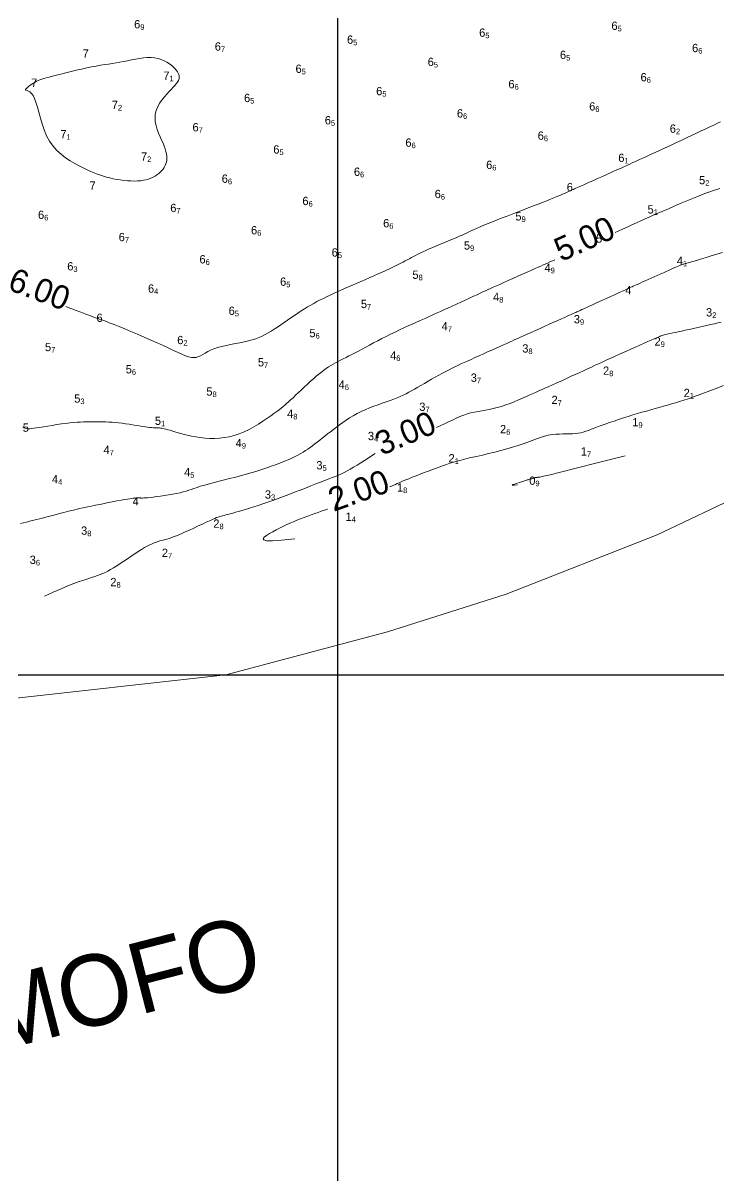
# Model space of a CAD drawing. Header units: millimetres. Extents: x 784883 to 785608, y 628235 to 628806.
# Drawn here: x 785273.4 to 785332.2, y 628357.7 to 628455.1 of the extents above; entities that cross this region are included whole.
import ezdxf
from ezdxf.enums import TextEntityAlignment as Align

# ---------------------------------------------------------------- set-up
doc = ezdxf.new("R2010")
doc.units = ezdxf.units.MM
for name, color, linetype in [('1_00', 1, 'Continuous'), ('2_00', 92, 'Continuous'), ('3_00', 92, 'Continuous'), ('4_00', 5, 'Continuous'), ('5_00', 252, 'Continuous'), ('6_00', 255, 'Continuous'), ('7_00', 255, 'Continuous'), ('Projection_Grid', 7, 'Continuous'), ('Topo_Ricanau_2023_dg2', 7, 'Continuous')]:
    doc.layers.add(name, color=color, linetype=linetype)
doc.layers.add('Soundings', color=7, linetype='Continuous', true_color=0x000000)

msp = doc.modelspace()

# ---------------------------------------------------------------- linework, layer by layer
at = {"layer": '1_00', "color": 1, "linetype": 'Continuous', "lineweight": 0, "true_color": 0xff0000, "flags": 128}
msp.add_lwpolyline([(785324.256, 628418.517), (785321.903, 628417.909), (785320.118, 628417.454), (785318.821, 628417.129), (785317.931, 628416.913), (785317.367, 628416.783), (785317.05, 628416.716), (785316.9, 628416.692), (785316.835, 628416.687), (785316.79, 628416.683), (785316.749, 628416.677), (785316.712, 628416.67), (785316.678, 628416.661), (785316.646, 628416.651), (785316.614, 628416.641), (785316.581, 628416.63), (785316.547, 628416.619), (785316.511, 628416.608), (785316.473, 628416.598), (785316.432, 628416.587), (785316.388, 628416.576), (785316.342, 628416.565), (785316.294, 628416.552), (785316.244, 628416.538), (785316.191, 628416.523), (785316.135, 628416.506), (785316.074, 628416.487), (785316.004, 628416.465), (785315.924, 628416.438), (785315.829, 628416.408), (785315.717, 628416.372), (785315.585, 628416.331), (785315.429, 628416.283), (785315.252, 628416.228), (785315.072, 628416.172), (785314.91, 628416.117), (785314.791, 628416.07), (785314.736, 628416.034), (785314.768, 628416.015), (785314.91, 628416.017), (785315.184, 628416.045)], dxfattribs=at)
at = {"layer": '2_00', "color": 92, "linetype": 'Continuous', "lineweight": 0, "true_color": 0x00c000, "flags": 128}
for points in [[(785332.581, 628424.445), (785332.106, 628424.263), (785331.64, 628424.084), (785331.187, 628423.911), (785330.754, 628423.749), (785330.343, 628423.598), (785329.953, 628423.46), (785329.58, 628423.331), (785329.221, 628423.211), (785328.871, 628423.099), (785328.528, 628422.992), (785328.187, 628422.889), (785327.846, 628422.79), (785327.5, 628422.692), (785327.15, 628422.594), (785326.794, 628422.495), (785326.432, 628422.395), (785326.064, 628422.292), (785325.688, 628422.186), (785325.306, 628422.075), (785324.916, 628421.958), (785324.518, 628421.835), (785324.117, 628421.707), (785323.719, 628421.576), (785323.327, 628421.445), (785322.947, 628421.314), (785322.585, 628421.187), (785322.246, 628421.064), (785321.934, 628420.949), (785321.653, 628420.842), (785321.399, 628420.745), (785321.165, 628420.657), (785320.944, 628420.58), (785320.732, 628420.515), (785320.52, 628420.461), (785320.304, 628420.419), (785320.076, 628420.391), (785319.832, 628420.375), (785319.573, 628420.367), (785319.299, 628420.364), (785319.012, 628420.36), (785318.715, 628420.35), (785318.409, 628420.329), (785318.095, 628420.294), (785317.776, 628420.238), (785317.452, 628420.159), (785317.12, 628420.059), (785316.778, 628419.942), (785316.42, 628419.812), (785316.043, 628419.672), (785315.644, 628419.525), (785315.219, 628419.377), (785314.764, 628419.23), (785314.279, 628419.088), (785313.77, 628418.951), (785313.248, 628418.82), (785312.724, 628418.694), (785312.208, 628418.574), (785311.71, 628418.46), (785311.241, 628418.351), (785310.81, 628418.249), (785310.426, 628418.152), (785310.081, 628418.059), (785309.767, 628417.968), (785309.474, 628417.876), (785309.193, 628417.783), (785308.913, 628417.685), (785308.627, 628417.581), (785308.323, 628417.468), (785307.997, 628417.346), (785307.654, 628417.217), (785307.303, 628417.084), (785306.952, 628416.95), (785306.612, 628416.818), (785306.29, 628416.693), (785305.997, 628416.576), (785305.74, 628416.471), (785305.526, 628416.38), (785305.344, 628416.301), (785305.181, 628416.228), (785305.024, 628416.158), (785304.859, 628416.087), (785304.673, 628416.009), (785304.453, 628415.922), (785304.4, 628415.902)], [(785299.13, 628414.006), (785299.105, 628413.996), (785298.863, 628413.909), (785298.607, 628413.818), (785298.336, 628413.724), (785298.054, 628413.625), (785297.763, 628413.522), (785297.465, 628413.415), (785297.161, 628413.304), (785296.856, 628413.188), (785296.55, 628413.067), (785296.246, 628412.942), (785295.944, 628412.812), (785295.647, 628412.677), (785295.354, 628412.538), (785295.065, 628412.395), (785294.783, 628412.247), (785294.506, 628412.096), (785294.237, 628411.941), (785293.984, 628411.784), (785293.785, 628411.634), (785293.688, 628411.501), (785293.739, 628411.398), (785293.986, 628411.334), (785294.474, 628411.32), (785295.252, 628411.368), (785296.365, 628411.487)]]:
    msp.add_lwpolyline(points, dxfattribs=at)
at = {"layer": '3_00', "color": 92, "linetype": 'Continuous', "lineweight": 0, "true_color": 0x00c000, "flags": 128}
for points in [[(785332.382, 628429.791), (785332.105, 628429.73), (785331.805, 628429.665), (785331.479, 628429.593), (785331.131, 628429.515), (785330.769, 628429.435), (785330.402, 628429.352), (785330.037, 628429.271), (785329.682, 628429.192), (785329.346, 628429.117), (785329.036, 628429.049), (785328.758, 628428.988), (785328.513, 628428.935), (785328.297, 628428.888), (785328.108, 628428.847), (785327.943, 628428.811), (785327.799, 628428.779), (785327.674, 628428.75), (785327.566, 628428.723), (785327.471, 628428.697), (785327.381, 628428.669), (785327.288, 628428.637), (785327.184, 628428.596), (785327.059, 628428.544), (785326.906, 628428.477), (785326.715, 628428.393), (785326.479, 628428.287), (785326.193, 628428.159), (785325.865, 628428.013), (785325.509, 628427.853), (785325.136, 628427.686), (785324.761, 628427.518), (785324.395, 628427.354), (785324.052, 628427.2), (785323.744, 628427.062), (785323.479, 628426.943), (785323.252, 628426.841), (785323.049, 628426.749), (785322.861, 628426.664), (785322.676, 628426.579), (785322.483, 628426.491), (785322.27, 628426.393), (785322.026, 628426.281), (785321.744, 628426.152), (785321.43, 628426.008), (785321.094, 628425.853), (785320.745, 628425.693), (785320.393, 628425.531), (785320.048, 628425.373), (785319.719, 628425.223), (785319.418, 628425.085), (785319.149, 628424.962), (785318.912, 628424.855), (785318.701, 628424.759), (785318.512, 628424.673), (785318.338, 628424.595), (785318.176, 628424.522), (785318.02, 628424.453), (785317.865, 628424.383), (785317.707, 628424.313), (785317.542, 628424.239), (785317.367, 628424.16), (785317.178, 628424.076), (785316.973, 628423.984), (785316.749, 628423.884), (785316.502, 628423.774), (785316.229, 628423.652), (785315.929, 628423.518), (785315.605, 628423.375), (785315.263, 628423.228), (785314.908, 628423.081), (785314.545, 628422.938), (785314.179, 628422.804), (785313.817, 628422.683), (785313.463, 628422.578), (785313.121, 628422.494), (785312.791, 628422.426), (785312.471, 628422.368), (785312.158, 628422.316), (785311.85, 628422.264), (785311.546, 628422.206), (785311.242, 628422.137), (785310.938, 628422.052), (785310.632, 628421.946), (785310.32, 628421.823), (785310.004, 628421.683), (785309.68, 628421.532), (785309.348, 628421.372), (785309.007, 628421.207), (785308.655, 628421.039), (785308.33, 628420.89)], [(785303.169, 628418.715), (785303.147, 628418.701), (785302.857, 628418.517), (785302.554, 628418.321), (785302.245, 628418.119), (785301.936, 628417.917), (785301.63, 628417.721), (785301.335, 628417.537), (785301.054, 628417.37), (785300.793, 628417.225), (785300.544, 628417.097), (785300.302, 628416.982), (785300.057, 628416.875), (785299.803, 628416.772), (785299.532, 628416.665), (785299.236, 628416.552), (785298.909, 628416.426), (785298.544, 628416.284), (785298.146, 628416.127), (785297.721, 628415.96), (785297.275, 628415.785), (785296.814, 628415.605), (785296.346, 628415.423), (785295.875, 628415.243), (785295.409, 628415.069), (785294.953, 628414.902), (785294.51, 628414.743), (785294.08, 628414.593), (785293.667, 628414.452), (785293.271, 628414.32), (785292.895, 628414.198), (785292.541, 628414.085), (785292.209, 628413.983), (785291.902, 628413.89), (785291.62, 628413.808), (785291.361, 628413.734), (785291.125, 628413.669), (785290.912, 628413.611), (785290.72, 628413.56), (785290.55, 628413.516), (785290.401, 628413.478), (785290.27, 628413.445), (785290.15, 628413.412), (785290.032, 628413.378), (785289.908, 628413.336), (785289.769, 628413.284), (785289.605, 628413.218), (785289.409, 628413.133), (785289.17, 628413.026), (785288.885, 628412.894), (785288.56, 628412.743), (785288.208, 628412.579), (785287.841, 628412.408), (785287.471, 628412.236), (785287.108, 628412.071), (785286.765, 628411.92), (785286.455, 628411.787), (785286.184, 628411.679), (785285.951, 628411.593), (785285.748, 628411.525), (785285.57, 628411.471), (785285.411, 628411.427), (785285.263, 628411.389), (785285.121, 628411.353), (785284.978, 628411.315), (785284.828, 628411.271), (785284.67, 628411.219), (785284.501, 628411.155), (785284.319, 628411.079), (785284.121, 628410.987), (785283.906, 628410.878), (785283.672, 628410.748), (785283.417, 628410.596), (785283.14, 628410.421), (785282.846, 628410.227), (785282.541, 628410.021), (785282.231, 628409.81), (785281.921, 628409.599), (785281.619, 628409.396), (785281.331, 628409.205), (785281.061, 628409.035), (785280.815, 628408.889), (785280.587, 628408.765), (785280.37, 628408.658), (785280.156, 628408.564), (785279.939, 628408.478), (785279.712, 628408.396), (785279.466, 628408.313), (785279.195, 628408.225), (785278.892, 628408.127), (785278.548, 628408.013), (785278.158, 628407.876), (785277.712, 628407.712), (785277.203, 628407.512), (785276.625, 628407.272), (785275.969, 628406.985), (785275.228, 628406.644)]]:
    msp.add_lwpolyline(points, dxfattribs=at)
at = {"layer": '4_00', "color": 5, "linetype": 'Continuous', "lineweight": 0, "true_color": 0x1b0fee, "flags": 128}
msp.add_lwpolyline([(785332.481, 628435.671), (785331.997, 628435.535), (785331.535, 628435.4), (785331.104, 628435.27), (785330.715, 628435.15), (785330.379, 628435.047), (785330.104, 628434.962), (785329.885, 628434.895), (785329.715, 628434.844), (785329.585, 628434.806), (785329.489, 628434.779), (785329.418, 628434.76), (785329.366, 628434.746), (785329.324, 628434.736), (785329.285, 628434.727), (785329.245, 628434.717), (785329.2, 628434.704), (785329.145, 628434.687), (785329.078, 628434.663), (785328.993, 628434.63), (785328.887, 628434.588), (785328.756, 628434.533), (785328.598, 628434.465), (785328.413, 628434.385), (785328.207, 628434.294), (785327.982, 628434.195), (785327.743, 628434.088), (785327.493, 628433.977), (785327.236, 628433.862), (785326.975, 628433.745), (785326.714, 628433.628), (785326.457, 628433.513), (785326.207, 628433.401), (785325.968, 628433.295), (785325.744, 628433.194), (785325.539, 628433.102), (785325.355, 628433.02), (785325.198, 628432.95), (785325.068, 628432.891), (785324.956, 628432.841), (785324.851, 628432.794), (785324.743, 628432.744), (785324.619, 628432.688), (785324.47, 628432.62), (785324.284, 628432.535), (785324.049, 628432.427), (785323.759, 628432.295), (785323.424, 628432.141), (785323.057, 628431.974), (785322.674, 628431.798), (785322.288, 628431.622), (785321.913, 628431.451), (785321.564, 628431.291), (785321.254, 628431.15), (785320.994, 628431.031), (785320.781, 628430.935), (785320.608, 628430.856), (785320.468, 628430.793), (785320.354, 628430.741), (785320.259, 628430.699), (785320.176, 628430.661), (785320.098, 628430.626), (785320.018, 628430.591), (785319.93, 628430.552), (785319.828, 628430.506), (785319.706, 628430.452), (785319.558, 628430.385), (785319.378, 628430.305), (785319.16, 628430.207), (785318.897, 628430.09), (785318.587, 628429.951), (785318.239, 628429.795), (785317.863, 628429.627), (785317.472, 628429.452), (785317.078, 628429.276), (785316.691, 628429.102), (785316.324, 628428.938), (785315.989, 628428.787), (785315.693, 628428.653), (785315.43, 628428.535), (785315.191, 628428.426), (785314.965, 628428.324), (785314.743, 628428.223), (785314.514, 628428.12), (785314.27, 628428.009), (785314, 628427.887), (785313.698, 628427.751), (785313.368, 628427.602), (785313.018, 628427.445), (785312.656, 628427.282), (785312.291, 628427.118), (785311.93, 628426.956), (785311.58, 628426.8), (785311.251, 628426.652), (785310.947, 628426.516), (785310.666, 628426.389), (785310.401, 628426.268), (785310.147, 628426.149), (785309.897, 628426.03), (785309.648, 628425.907), (785309.392, 628425.778), (785309.123, 628425.637), (785308.839, 628425.484), (785308.542, 628425.321), (785308.236, 628425.15), (785307.927, 628424.976), (785307.618, 628424.8), (785307.315, 628424.626), (785307.023, 628424.458), (785306.745, 628424.298), (785306.484, 628424.149), (785306.238, 628424.01), (785306, 628423.879), (785305.764, 628423.756), (785305.525, 628423.637), (785305.277, 628423.523), (785305.014, 628423.41), (785304.731, 628423.298), (785304.424, 628423.184), (785304.096, 628423.069), (785303.752, 628422.949), (785303.396, 628422.824), (785303.035, 628422.693), (785302.673, 628422.554), (785302.315, 628422.405), (785301.966, 628422.246), (785301.631, 628422.076), (785301.309, 628421.897), (785300.999, 628421.709), (785300.702, 628421.516), (785300.417, 628421.319), (785300.143, 628421.121), (785299.879, 628420.923), (785299.624, 628420.728), (785299.379, 628420.537), (785299.142, 628420.351), (785298.913, 628420.171), (785298.691, 628419.996), (785298.476, 628419.827), (785298.267, 628419.665), (785298.064, 628419.508), (785297.867, 628419.359), (785297.673, 628419.217), (785297.48, 628419.08), (785297.284, 628418.948), (785297.08, 628418.819), (785296.866, 628418.692), (785296.636, 628418.566), (785296.386, 628418.439), (785296.114, 628418.31), (785295.816, 628418.178), (785295.496, 628418.044), (785295.159, 628417.91), (785294.811, 628417.778), (785294.458, 628417.648), (785294.103, 628417.523), (785293.753, 628417.404), (785293.413, 628417.292), (785293.087, 628417.19), (785292.773, 628417.095), (785292.468, 628417.007), (785292.169, 628416.924), (785291.871, 628416.844), (785291.573, 628416.766), (785291.27, 628416.689), (785290.96, 628416.611), (785290.641, 628416.532), (785290.315, 628416.451), (785289.989, 628416.368), (785289.665, 628416.286), (785289.35, 628416.203), (785289.047, 628416.12), (785288.761, 628416.039), (785288.498, 628415.96), (785288.259, 628415.882), (785288.039, 628415.807), (785287.83, 628415.734), (785287.625, 628415.662), (785287.414, 628415.593), (785287.192, 628415.525), (785286.95, 628415.458), (785286.679, 628415.393), (785286.376, 628415.329), (785286.048, 628415.268), (785285.706, 628415.21), (785285.359, 628415.155), (785285.018, 628415.105), (785284.694, 628415.061), (785284.398, 628415.024), (785284.139, 628414.993), (785283.925, 628414.971), (785283.754, 628414.955), (785283.619, 628414.946), (785283.515, 628414.941), (785283.436, 628414.94), (785283.375, 628414.941), (785283.329, 628414.944), (785283.289, 628414.947), (785283.252, 628414.95), (785283.216, 628414.952), (785283.179, 628414.953), (785283.141, 628414.953), (785283.1, 628414.952), (785283.055, 628414.95), (785283.006, 628414.948), (785282.951, 628414.944), (785282.888, 628414.94), (785282.812, 628414.933), (785282.715, 628414.922), (785282.592, 628414.906), (785282.436, 628414.883), (785282.239, 628414.851), (785281.996, 628414.809), (785281.699, 628414.756), (785281.345, 628414.69), (785280.943, 628414.614), (785280.502, 628414.527), (785280.034, 628414.434), (785279.55, 628414.335), (785279.06, 628414.232), (785278.576, 628414.128), (785278.109, 628414.023), (785277.667, 628413.92), (785277.251, 628413.82), (785276.857, 628413.721), (785276.483, 628413.626), (785276.128, 628413.533), (785275.787, 628413.442), (785275.46, 628413.355), (785275.143, 628413.272), (785274.834, 628413.191), (785274.535, 628413.115), (785274.246, 628413.042), (785273.967, 628412.973), (785273.701, 628412.908), (785273.447, 628412.847), (785273.207, 628412.791)], dxfattribs=at)
at = {"layer": '5_00', "color": 252, "linetype": 'Continuous', "lineweight": 0, "true_color": 0x8e919d, "flags": 128}
for points in [[(785332.267, 628441.085), (785332.002, 628441.005), (785331.722, 628440.917), (785331.418, 628440.815), (785331.083, 628440.695), (785330.71, 628440.552), (785330.309, 628440.392), (785329.892, 628440.221), (785329.472, 628440.044), (785329.059, 628439.868), (785328.667, 628439.699), (785328.307, 628439.544), (785327.992, 628439.407), (785327.73, 628439.295), (785327.519, 628439.205), (785327.35, 628439.134), (785327.218, 628439.079), (785327.115, 628439.037), (785327.035, 628439.005), (785326.971, 628438.979), (785326.915, 628438.957), (785326.862, 628438.935), (785326.802, 628438.91), (785326.729, 628438.878), (785326.635, 628438.836), (785326.512, 628438.78), (785326.353, 628438.708), (785326.148, 628438.614), (785325.892, 628438.497), (785325.579, 628438.353), (785325.222, 628438.189), (785324.837, 628438.012), (785324.438, 628437.829), (785324.043, 628437.647), (785323.666, 628437.474), (785323.437, 628437.369)], [(785318.327, 628435.076), (785318.141, 628434.993), (785317.903, 628434.886), (785317.699, 628434.795), (785317.513, 628434.712), (785317.332, 628434.63), (785317.139, 628434.544), (785316.92, 628434.445), (785316.66, 628434.328), (785316.347, 628434.188), (785315.991, 628434.028), (785315.605, 628433.855), (785315.202, 628433.674), (785314.795, 628433.491), (785314.398, 628433.313), (785314.023, 628433.145), (785313.684, 628432.993), (785313.39, 628432.861), (785313.134, 628432.746), (785312.904, 628432.643), (785312.689, 628432.546), (785312.479, 628432.451), (785312.261, 628432.352), (785312.024, 628432.244), (785311.758, 628432.122), (785311.454, 628431.983), (785311.118, 628431.829), (785310.76, 628431.665), (785310.389, 628431.495), (785310.015, 628431.324), (785309.646, 628431.155), (785309.293, 628430.993), (785308.965, 628430.843), (785308.667, 628430.707), (785308.396, 628430.584), (785308.144, 628430.47), (785307.902, 628430.361), (785307.664, 628430.254), (785307.422, 628430.146), (785307.167, 628430.032), (785306.893, 628429.909), (785306.593, 628429.775), (785306.271, 628429.63), (785305.929, 628429.475), (785305.573, 628429.312), (785305.206, 628429.142), (785304.834, 628428.966), (785304.46, 628428.785), (785304.089, 628428.601), (785303.725, 628428.416), (785303.369, 628428.231), (785303.021, 628428.047), (785302.685, 628427.866), (785302.359, 628427.691), (785302.046, 628427.522), (785301.747, 628427.362), (785301.462, 628427.212), (785301.192, 628427.074), (785300.936, 628426.945), (785300.693, 628426.824), (785300.461, 628426.709), (785300.239, 628426.597), (785300.024, 628426.487), (785299.816, 628426.376), (785299.613, 628426.261), (785299.414, 628426.142), (785299.216, 628426.016), (785299.017, 628425.882), (785298.815, 628425.737), (785298.609, 628425.581), (785298.396, 628425.411), (785298.173, 628425.226), (785297.94, 628425.024), (785297.694, 628424.805), (785297.44, 628424.572), (785297.183, 628424.333), (785296.927, 628424.092), (785296.678, 628423.856), (785296.44, 628423.629), (785296.217, 628423.418), (785296.016, 628423.228), (785295.839, 628423.063), (785295.679, 628422.918), (785295.528, 628422.787), (785295.377, 628422.661), (785295.218, 628422.534), (785295.042, 628422.399), (785294.841, 628422.249), (785294.606, 628422.078), (785294.331, 628421.88), (785294.02, 628421.661), (785293.676, 628421.429), (785293.307, 628421.193), (785292.916, 628420.96), (785292.51, 628420.739), (785292.093, 628420.538), (785291.672, 628420.365), (785291.25, 628420.226), (785290.829, 628420.12), (785290.411, 628420.045), (785289.995, 628419.999), (785289.584, 628419.979), (785289.179, 628419.982), (785288.779, 628420.006), (785288.387, 628420.049), (785288.003, 628420.108), (785287.63, 628420.179), (785287.273, 628420.258), (785286.934, 628420.343), (785286.617, 628420.429), (785286.326, 628420.513), (785286.064, 628420.591), (785285.834, 628420.66), (785285.64, 628420.716), (785285.475, 628420.76), (785285.337, 628420.795), (785285.219, 628420.82), (785285.116, 628420.838), (785285.024, 628420.85), (785284.936, 628420.858), (785284.848, 628420.864), (785284.755, 628420.868), (785284.654, 628420.871), (785284.541, 628420.876), (785284.416, 628420.883), (785284.274, 628420.893), (785284.113, 628420.908), (785283.93, 628420.929), (785283.723, 628420.957), (785283.49, 628420.992), (785283.235, 628421.033), (785282.962, 628421.079), (785282.675, 628421.126), (785282.38, 628421.173), (785282.081, 628421.219), (785281.783, 628421.26), (785281.49, 628421.295), (785281.205, 628421.322), (785280.93, 628421.342), (785280.664, 628421.357), (785280.406, 628421.366), (785280.155, 628421.372), (785279.911, 628421.375), (785279.674, 628421.377), (785279.442, 628421.378), (785279.215, 628421.379), (785278.989, 628421.38), (785278.758, 628421.379), (785278.518, 628421.374), (785278.265, 628421.364), (785277.994, 628421.348), (785277.699, 628421.324), (785277.377, 628421.291), (785277.025, 628421.248), (785276.651, 628421.197), (785276.266, 628421.141), (785275.881, 628421.081), (785275.507, 628421.022), (785275.154, 628420.964), (785274.833, 628420.912), (785274.554, 628420.866), (785274.326, 628420.831), (785274.138, 628420.806), (785273.98, 628420.794), (785273.839, 628420.796), (785273.702, 628420.812), (785273.559, 628420.844), (785273.395, 628420.893)]]:
    msp.add_lwpolyline(points, dxfattribs=at)
at = {"layer": '6_00', "color": 18, "linetype": 'Continuous', "lineweight": 0, "true_color": 0x000000, "flags": 128}
msp.add_lwpolyline([(785332.328, 628446.724), (785332.06, 628446.598), (785331.76, 628446.457), (785331.432, 628446.301), (785331.077, 628446.133), (785330.699, 628445.953), (785330.3, 628445.764), (785329.883, 628445.566), (785329.451, 628445.363), (785329.007, 628445.154), (785328.554, 628444.943), (785328.1, 628444.731), (785327.651, 628444.523), (785327.215, 628444.322), (785326.8, 628444.131), (785326.412, 628443.953), (785326.06, 628443.791), (785325.751, 628443.65), (785325.488, 628443.53), (785325.263, 628443.427), (785325.06, 628443.335), (785324.867, 628443.248), (785324.67, 628443.159), (785324.455, 628443.062), (785324.21, 628442.952), (785323.92, 628442.822), (785323.577, 628442.668), (785323.191, 628442.495), (785322.778, 628442.31), (785322.353, 628442.12), (785321.932, 628441.931), (785321.531, 628441.751), (785321.164, 628441.586), (785320.847, 628441.444), (785320.592, 628441.33), (785320.39, 628441.239), (785320.232, 628441.168), (785320.104, 628441.111), (785319.997, 628441.062), (785319.899, 628441.018), (785319.797, 628440.973), (785319.682, 628440.921), (785319.543, 628440.858), (785319.379, 628440.785), (785319.193, 628440.703), (785318.984, 628440.612), (785318.755, 628440.513), (785318.507, 628440.408), (785318.24, 628440.297), (785317.956, 628440.181), (785317.656, 628440.061), (785317.341, 628439.937), (785317.01, 628439.808), (785316.665, 628439.675), (785316.305, 628439.537), (785315.93, 628439.393), (785315.541, 628439.244), (785315.137, 628439.09), (785314.722, 628438.929), (785314.299, 628438.766), (785313.877, 628438.601), (785313.463, 628438.438), (785313.065, 628438.28), (785312.688, 628438.128), (785312.341, 628437.986), (785312.031, 628437.856), (785311.762, 628437.74), (785311.527, 628437.635), (785311.316, 628437.538), (785311.118, 628437.446), (785310.924, 628437.355), (785310.724, 628437.262), (785310.507, 628437.163), (785310.263, 628437.056), (785309.985, 628436.937), (785309.679, 628436.808), (785309.353, 628436.673), (785309.015, 628436.533), (785308.674, 628436.392), (785308.337, 628436.252), (785308.014, 628436.116), (785307.713, 628435.985), (785307.439, 628435.864), (785307.192, 628435.75), (785306.966, 628435.642), (785306.76, 628435.54), (785306.568, 628435.443), (785306.386, 628435.348), (785306.212, 628435.255), (785306.041, 628435.162), (785305.87, 628435.069), (785305.694, 628434.974), (785305.511, 628434.876), (785305.317, 628434.774), (785305.109, 628434.667), (785304.883, 628434.554), (785304.637, 628434.435), (785304.366, 628434.307), (785304.068, 628434.17), (785303.748, 628434.026), (785303.409, 628433.875), (785303.056, 628433.721), (785302.695, 628433.563), (785302.329, 628433.405), (785301.964, 628433.247), (785301.603, 628433.091), (785301.252, 628432.938), (785300.911, 628432.789), (785300.579, 628432.643), (785300.256, 628432.5), (785299.943, 628432.359), (785299.639, 628432.22), (785299.343, 628432.082), (785299.057, 628431.945), (785298.779, 628431.809), (785298.508, 628431.672), (785298.241, 628431.532), (785297.977, 628431.389), (785297.713, 628431.24), (785297.447, 628431.084), (785297.178, 628430.919), (785296.903, 628430.745), (785296.62, 628430.559), (785296.332, 628430.365), (785296.041, 628430.166), (785295.749, 628429.965), (785295.46, 628429.765), (785295.175, 628429.569), (785294.897, 628429.381), (785294.629, 628429.204), (785294.372, 628429.04), (785294.121, 628428.89), (785293.872, 628428.752), (785293.619, 628428.625), (785293.356, 628428.51), (785293.078, 628428.404), (785292.78, 628428.307), (785292.457, 628428.219), (785292.104, 628428.138), (785291.73, 628428.061), (785291.343, 628427.987), (785290.952, 628427.912), (785290.566, 628427.834), (785290.195, 628427.75), (785289.847, 628427.657), (785289.531, 628427.553), (785289.254, 628427.437), (785289.011, 628427.313), (785288.795, 628427.19), (785288.597, 628427.072), (785288.411, 628426.968), (785288.229, 628426.884), (785288.044, 628426.827), (785287.847, 628426.804), (785287.633, 628426.82), (785287.396, 628426.874), (785287.131, 628426.962), (785286.836, 628427.082), (785286.505, 628427.23), (785286.135, 628427.404), (785285.721, 628427.601), (785285.26, 628427.817), (785284.749, 628428.049), (785284.204, 628428.292), (785283.639, 628428.538), (785283.073, 628428.781), (785282.521, 628429.014), (785282, 628429.232), (785281.527, 628429.427), (785281.119, 628429.593), (785280.787, 628429.725), (785280.524, 628429.828), (785280.314, 628429.907), (785280.146, 628429.968), (785280.005, 628430.017), (785279.878, 628430.059), (785279.752, 628430.1), (785279.614, 628430.147), (785279.452, 628430.204), (785279.263, 628430.273), (785279.047, 628430.352), (785278.802, 628430.443), (785278.528, 628430.546), (785278.225, 628430.66), (785277.892, 628430.786), (785277.527, 628430.923), (785277.132, 628431.072), (785277.026, 628431.112)], dxfattribs=at)
at = {"layer": '7_00', "color": 18, "linetype": 'Continuous', "lineweight": 0, "true_color": 0x000000, "flags": 128}
msp.add_lwpolyline([(785274.566, 628450.15), (785274.699, 628450.212), (785274.838, 628450.27), (785274.992, 628450.324), (785275.168, 628450.38), (785275.374, 628450.439), (785275.617, 628450.505), (785275.905, 628450.58), (785276.243, 628450.668), (785276.622, 628450.765), (785277.034, 628450.869), (785277.467, 628450.976), (785277.912, 628451.082), (785278.358, 628451.185), (785278.794, 628451.281), (785279.211, 628451.367), (785279.601, 628451.441), (785279.966, 628451.503), (785280.311, 628451.558), (785280.641, 628451.609), (785280.961, 628451.657), (785281.276, 628451.705), (785281.591, 628451.758), (785281.91, 628451.817), (785282.238, 628451.884), (785282.572, 628451.955), (785282.91, 628452.024), (785283.247, 628452.085), (785283.581, 628452.134), (785283.908, 628452.164), (785284.226, 628452.169), (785284.531, 628452.145), (785284.819, 628452.088), (785285.09, 628452.001), (785285.343, 628451.89), (785285.574, 628451.762), (785285.785, 628451.622), (785285.972, 628451.476), (785286.134, 628451.331), (785286.271, 628451.191), (785286.382, 628451.063), (785286.467, 628450.945), (785286.53, 628450.836), (785286.573, 628450.735), (785286.599, 628450.642), (785286.608, 628450.553), (785286.605, 628450.469), (785286.591, 628450.387), (785286.567, 628450.307), (785286.533, 628450.224), (785286.484, 628450.136), (785286.42, 628450.039), (785286.336, 628449.929), (785286.231, 628449.803), (785286.102, 628449.657), (785285.945, 628449.487), (785285.762, 628449.292), (785285.56, 628449.072), (785285.351, 628448.83), (785285.145, 628448.569), (785284.955, 628448.291), (785284.791, 628447.998), (785284.664, 628447.693), (785284.585, 628447.379), (785284.562, 628447.057), (785284.589, 628446.732), (785284.656, 628446.407), (785284.752, 628446.086), (785284.869, 628445.772), (785284.996, 628445.47), (785285.124, 628445.181), (785285.243, 628444.911), (785285.344, 628444.662), (785285.426, 628444.432), (785285.489, 628444.22), (785285.533, 628444.022), (785285.559, 628443.837), (785285.567, 628443.663), (785285.556, 628443.497), (785285.527, 628443.336), (785285.48, 628443.179), (785285.417, 628443.027), (785285.337, 628442.88), (785285.242, 628442.738), (785285.132, 628442.602), (785285.01, 628442.474), (785284.875, 628442.353), (785284.728, 628442.241), (785284.571, 628442.138), (785284.402, 628442.045), (785284.22, 628441.962), (785284.026, 628441.891), (785283.817, 628441.831), (785283.593, 628441.784), (785283.352, 628441.75), (785283.095, 628441.729), (785282.821, 628441.722), (785282.533, 628441.729), (785282.235, 628441.748), (785281.932, 628441.777), (785281.627, 628441.817), (785281.324, 628441.865), (785281.028, 628441.92), (785280.743, 628441.983), (785280.47, 628442.051), (785280.207, 628442.126), (785279.948, 628442.21), (785279.686, 628442.305), (785279.417, 628442.412), (785279.134, 628442.535), (785278.833, 628442.673), (785278.508, 628442.83), (785278.155, 628443.007), (785277.783, 628443.207), (785277.399, 628443.434), (785277.015, 628443.692), (785276.639, 628443.983), (785276.281, 628444.312), (785275.951, 628444.681), (785275.659, 628445.095), (785275.411, 628445.552), (785275.203, 628446.041), (785275.028, 628446.545), (785274.878, 628447.046), (785274.747, 628447.529), (785274.626, 628447.977), (785274.51, 628448.374), (785274.389, 628448.702), (785274.261, 628448.951), (785274.129, 628449.129), (785273.999, 628449.248), (785273.878, 628449.323), (785273.773, 628449.367), (785273.69, 628449.392), (785273.636, 628449.413), (785273.617, 628449.441), (785273.638, 628449.489), (785273.695, 628449.554), (785273.781, 628449.633), (785273.891, 628449.72), (785274.017, 628449.813), (785274.153, 628449.906), (785274.294, 628449.996), (785274.433, 628450.078), (785274.566, 628450.15)], dxfattribs=at)
at = {"layer": 'Projection_Grid', "color": 18, "linetype": 'Continuous', "true_color": 0x000000}
for p, q in [((785300, 628261.103), (785300, 628780.266)), ((784909.625, 628400), (785582.477, 628400))]:
    msp.add_line(p, q, dxfattribs=at)
at = {"layer": 'Topo_Ricanau_2023_dg2', "color": 18, "linetype": 'Continuous', "lineweight": 20, "true_color": 0x000000}
for p, q in [((785336.54, 628416.39), (785326.98, 628411.84)), ((785326.98, 628411.84), (785314.22, 628406.83)), ((785314.22, 628406.83), (785304.2, 628403.64)), ((785304.2, 628403.64), (785290.531, 628399.99)), ((785290.531, 628399.99), (785270.03, 628397.71))]:
    msp.add_line(p, q, dxfattribs=at)

# ---------------------------------------------------------------- texts
at = {"insert": (785234.228, 628364.84), "char_height": 6, "attachment_point": 1, "rotation": 14.43457}
msp.add_mtext_dynamic_manual_height_columns('RICANAUMOFO', width=92.84485, gutter_width=12.5, heights=[0], dxfattribs=at)
at = {"layer": '2_00', "color": 92, "true_color": 0x00c000}
msp.add_text('2.00', height=2, rotation=19.785, dxfattribs=at).set_placement((785299.642, 628413.765))
at = {"layer": '3_00', "color": 92, "true_color": 0x00c000}
msp.add_text('3.00', height=2, rotation=22.854, dxfattribs=at).set_placement((785303.693, 628418.502))
at = {"layer": '5_00', "color": 252, "true_color": 0x8e919d}
msp.add_text('5.00', height=2, rotation=24.165, dxfattribs=at).set_placement((785318.856, 628434.875))
at = {"layer": '6_00', "color": 18, "true_color": 0x000000}
msp.add_text('6.00', height=2, rotation=339.202, dxfattribs=at).set_placement((785272.022, 628432.585))
at = {"layer": 'Soundings', "color": 18, "true_color": 0x000000}
for s, p in [('6', (785283.32, 628454.97, 6.91)), ('6', (785312.46, 628454.26, 6.53)), ('6', (785323.63, 628454.84, 6.54)), ('6', (785301.3, 628453.67, 6.51)), ('7', (785278.97, 628452.5, 6.95)), ('6', (785290.13, 628453.09, 6.68)), ('6', (785319.28, 628452.38, 6.54)), ('6', (785330.44, 628452.96, 6.56)), ('6', (785296.95, 628451.21, 6.52)), ('6', (785308.11, 628451.79, 6.53)), ('7', (785285.78, 628450.62, 7.07)), ('6', (785326.09, 628450.5, 6.56)), ('7', (785274.62, 628450.03, 7.01)), ('6', (785303.76, 628449.32, 6.53)), ('6', (785314.93, 628449.91, 6.55)), ('6', (785292.6, 628448.74, 6.54)), ('7', (785281.43, 628448.15, 7.17)), ('6', (785310.58, 628447.44, 6.55)), ('6', (785321.75, 628448.03, 6.56)), ('6', (785299.42, 628446.86, 6.54)), ('7', (785277.09, 628445.68, 7.12)), ('6', (785288.25, 628446.27, 6.71)), ('6', (785317.4, 628445.56, 6.57)), ('6', (785328.56, 628446.15, 6.23)), ('6', (785295.07, 628444.39, 6.54)), ('6', (785306.23, 628444.97, 6.55)), ('7', (785283.9, 628443.8, 7.16)), ('6', (785324.21, 628443.68, 6.14)), ('6', (785301.88, 628442.51, 6.56)), ('6', (785313.05, 628443.09, 6.57)), ('6', (785290.72, 628441.92, 6.56)), ('7', (785279.55, 628441.34, 6.95)), ('6', (785308.7, 628440.63, 6.57)), ('6', (785319.86, 628441.21, 6.04)), ('6', (785297.53, 628440.04, 6.56)), ('6', (785275.2, 628438.87, 6.61)), ('6', (785286.37, 628439.45, 6.74)), ('5', (785315.52, 628438.74, 5.94)), ('6', (785293.19, 628437.57, 6.56)), ('6', (785304.35, 628438.16, 6.55)), ('6', (785282.02, 628436.99, 6.67)), ('6', (785300, 628435.69, 6.54)), ('5', (785311.17, 628436.28, 5.85)), ('6', (785288.84, 628435.11, 6.58)), ('6', (785277.67, 628434.52, 6.32)), ('5', (785306.82, 628433.81, 5.75)), ('6', (785295.65, 628433.22, 6.52)), ('6', (785284.49, 628432.64, 6.38)), ('6', (785291.3, 628430.76, 6.5)), ('5', (785302.47, 628431.34, 5.65)), ('6', (785280.14, 628430.17, 6.02)), ('5', (785298.12, 628428.88, 5.56)), ('6', (785286.96, 628428.29, 6.15)), ('5', (785275.79, 628427.7, 5.67)), ('5', (785293.77, 628426.41, 5.67)), ('5', (785282.61, 628425.82, 5.58)), ('5', (785289.42, 628423.94, 5.81))]:
    msp.add_text(s, height=0.7, dxfattribs=at).set_placement(p, align=Align.MIDDLE_RIGHT)
for s, p in [('9', (785283.32, 628454.97, 6.91)), ('5', (785323.63, 628454.84, 6.54)), ('5', (785301.3, 628453.67, 6.51)), ('5', (785312.46, 628454.26, 6.53)), ('7', (785290.13, 628453.09, 6.68)), ('6', (785330.44, 628452.96, 6.56)), ('5', (785308.11, 628451.79, 6.53)), ('5', (785319.28, 628452.38, 6.54)), ('1', (785285.78, 628450.62, 7.07)), ('5', (785296.95, 628451.21, 6.52)), ('6', (785314.93, 628449.91, 6.55)), ('6', (785326.09, 628450.5, 6.56)), ('5', (785292.6, 628448.74, 6.54)), ('5', (785303.76, 628449.32, 6.53)), ('2', (785281.43, 628448.15, 7.17)), ('6', (785321.75, 628448.03, 6.56)), ('5', (785299.42, 628446.86, 6.54)), ('6', (785310.58, 628447.44, 6.55)), ('7', (785288.25, 628446.27, 6.71)), ('2', (785328.56, 628446.15, 6.23)), ('1', (785277.09, 628445.68, 7.12)), ('6', (785306.23, 628444.97, 6.55)), ('6', (785317.4, 628445.56, 6.57)), ('2', (785283.9, 628443.8, 7.16)), ('5', (785295.07, 628444.39, 6.54)), ('6', (785313.05, 628443.09, 6.57)), ('1', (785324.21, 628443.68, 6.14)), ('6', (785290.72, 628441.92, 6.56)), ('6', (785301.88, 628442.51, 6.56)), ('6', (785297.53, 628440.04, 6.56)), ('6', (785308.7, 628440.63, 6.57)), ('7', (785286.37, 628439.45, 6.74)), ('6', (785275.2, 628438.87, 6.61)), ('6', (785304.35, 628438.16, 6.55)), ('9', (785315.52, 628438.74, 5.94)), ('7', (785282.02, 628436.99, 6.67)), ('6', (785293.19, 628437.57, 6.56)), ('9', (785311.17, 628436.28, 5.85)), ('6', (785288.84, 628435.11, 6.58)), ('5', (785300, 628435.69, 6.54)), ('3', (785277.67, 628434.52, 6.32)), ('5', (785295.65, 628433.22, 6.52)), ('8', (785306.82, 628433.81, 5.75)), ('4', (785284.49, 628432.64, 6.38)), ('7', (785302.47, 628431.34, 5.65)), ('5', (785291.3, 628430.76, 6.5)), ('2', (785286.96, 628428.29, 6.15)), ('6', (785298.12, 628428.88, 5.56)), ('7', (785275.79, 628427.7, 5.67)), ('7', (785293.77, 628426.41, 5.67)), ('6', (785282.61, 628425.82, 5.58)), ('8', (785289.42, 628423.94, 5.81))]:
    msp.add_text(s, height=0.472, dxfattribs=at).set_placement(p, align=Align.TOP_LEFT)
at = {"layer": 'Soundings', "color": 252, "true_color": 0x8e919d}
for p in [(785331.03, 628441.8, 5.19), (785326.68, 628439.33, 5.09), (785322.33, 628436.86, 5), (785278.26, 628423.35, 5.26), (785285.07, 628421.47, 5.1), (785273.91, 628420.89, 5.02)]:
    msp.add_text('5', height=0.7, dxfattribs=at).set_placement(p, align=Align.MIDDLE_RIGHT)
for s, p in [('2', (785331.03, 628441.8, 5.19)), ('1', (785326.68, 628439.33, 5.09)), ('3', (785278.26, 628423.35, 5.26)), ('1', (785285.07, 628421.47, 5.1))]:
    msp.add_text(s, height=0.472, dxfattribs=at).set_placement(p, align=Align.TOP_LEFT)
at = {"layer": 'Soundings', "color": 5, "true_color": 0x1b0fee}
for p in [(785329.15, 628434.98, 4.05), (785287.54, 628417.12, 4.45), (785276.38, 628416.54, 4.35)]:
    msp.add_text('4', height=0.7, dxfattribs=at).set_placement(p, align=Align.MIDDLE_RIGHT)
at = {"layer": 'Soundings', "color": 214, "true_color": 0x8c1b96}
for p in [(785317.98, 628434.4, 4.9), (785313.63, 628431.93, 4.8), (785309.29, 628429.46, 4.71), (785304.94, 628426.99, 4.61), (785300.59, 628424.53, 4.61), (785296.24, 628422.06, 4.83), (785291.89, 628419.59, 4.92), (785280.73, 628419.01, 4.69)]:
    msp.add_text('4', height=0.7, dxfattribs=at).set_placement(p, align=Align.MIDDLE_RIGHT)
for s, p in [('9', (785317.98, 628434.4, 4.9)), ('8', (785313.63, 628431.93, 4.8)), ('7', (785309.29, 628429.46, 4.71)), ('6', (785304.94, 628426.99, 4.61)), ('6', (785300.59, 628424.53, 4.61)), ('8', (785296.24, 628422.06, 4.83)), ('9', (785291.89, 628419.59, 4.92)), ('7', (785280.73, 628419.01, 4.69))]:
    msp.add_text(s, height=0.472, dxfattribs=at).set_placement(p, align=Align.TOP_LEFT)
at = {"layer": 'Soundings', "color": 5, "true_color": 0x1b0fee}
for s, p in [('1', (785329.15, 628434.98, 4.05)), ('4', (785276.38, 628416.54, 4.35)), ('5', (785287.54, 628417.12, 4.45))]:
    msp.add_text(s, height=0.472, dxfattribs=at).set_placement(p, align=Align.TOP_LEFT)
at = {"layer": 'Soundings', "color": 92, "true_color": 0x00c000}
for s, p in [('4', (785324.8, 628432.51, 3.95)), ('3', (785320.45, 628430.05, 3.86)), ('3', (785331.62, 628430.63, 3.19)), ('2', (785327.27, 628428.17, 2.91)), ('3', (785316.1, 628427.58, 3.76)), ('3', (785311.75, 628425.11, 3.66)), ('2', (785322.92, 628425.7, 2.81)), ('2', (785318.57, 628423.23, 2.72)), ('2', (785329.73, 628423.82, 2.11)), ('3', (785307.4, 628422.65, 3.67)), ('3', (785303.06, 628420.18, 3.38)), ('2', (785314.22, 628420.76, 2.62)), ('2', (785309.87, 628418.3, 2.07)), ('3', (785298.71, 628417.71, 3.53)), ('3', (785294.36, 628415.24, 3.25)), ('4', (785283.19, 628414.66, 3.95)), ('2', (785290.01, 628412.78, 2.8)), ('3', (785278.84, 628412.19, 3.75)), ('2', (785285.66, 628410.31, 2.69)), ('3', (785274.5, 628409.72, 3.57)), ('2', (785281.31, 628407.84, 2.8))]:
    msp.add_text(s, height=0.7, dxfattribs=at).set_placement(p, align=Align.MIDDLE_RIGHT)
for s, p in [('2', (785331.62, 628430.63, 3.19)), ('9', (785320.45, 628430.05, 3.86)), ('8', (785316.1, 628427.58, 3.76)), ('9', (785327.27, 628428.17, 2.91)), ('8', (785322.92, 628425.7, 2.81)), ('7', (785311.75, 628425.11, 3.66)), ('1', (785329.73, 628423.82, 2.11)), ('7', (785307.4, 628422.65, 3.67)), ('7', (785318.57, 628423.23, 2.72)), ('6', (785314.22, 628420.76, 2.62)), ('4', (785303.06, 628420.18, 3.38)), ('5', (785298.71, 628417.71, 3.53)), ('1', (785309.87, 628418.3, 2.07)), ('3', (785294.36, 628415.24, 3.25)), ('8', (785290.01, 628412.78, 2.8)), ('8', (785278.84, 628412.19, 3.75)), ('6', (785274.5, 628409.72, 3.57)), ('7', (785285.66, 628410.31, 2.69)), ('8', (785281.31, 628407.84, 2.8))]:
    msp.add_text(s, height=0.472, dxfattribs=at).set_placement(p, align=Align.TOP_LEFT)
at = {"layer": 'Soundings', "color": 1, "true_color": 0xff0000}
for s, p in [('1', (785325.39, 628421.35, 1.85)), ('1', (785321.04, 628418.88, 1.67)), ('0', (785316.69, 628416.41, 0.92)), ('1', (785305.52, 628415.83, 1.83)), ('1', (785301.17, 628413.36, 1.43))]:
    msp.add_text(s, height=0.7, dxfattribs=at).set_placement(p, align=Align.MIDDLE_RIGHT)
for s, p in [('9', (785325.39, 628421.35, 1.85)), ('7', (785321.04, 628418.88, 1.67)), ('8', (785305.52, 628415.83, 1.83)), ('9', (785316.69, 628416.41, 0.92)), ('4', (785301.17, 628413.36, 1.43))]:
    msp.add_text(s, height=0.472, dxfattribs=at).set_placement(p, align=Align.TOP_LEFT)

doc.saveas('drawing.dxf')
